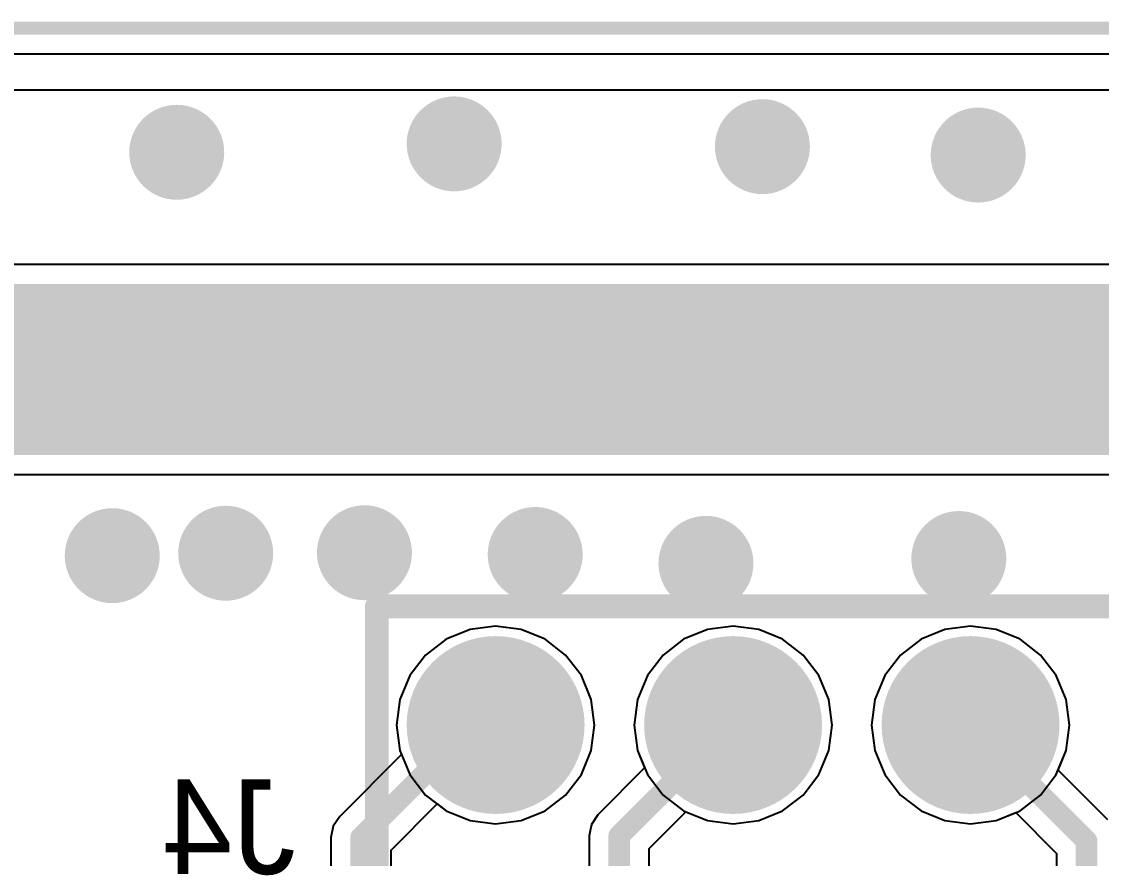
# Model space of a CAD drawing. Header units: millimetres. Extents: x 0 to 7.36, y -3.03 to 0.
# Drawn here: x 3.7323 to 4.1871, y -0.3498 to 0.0028 of the extents above; entities that cross this region are included whole.
import ezdxf

# ---------------------------------------------------------------- set-up
doc = ezdxf.new("R2010")
doc.units = ezdxf.units.MM
doc.header["$MEASUREMENT"] = 0
for name, color, linetype in [('BottomLayer', 5, 'Continuous'), ('BottomOverlay', 54, 'Continuous'), ('BottomSolder', 6, 'Continuous'), ('KeepOutLayer', 6, 'Continuous'), ('MultiLayer', 9, 'Continuous'), ('PadHoleLayer', 156, 'Continuous'), ('TopLayer', 1, 'Continuous'), ('TopSolder', 216, 'Continuous'), ('ViaHoleLayer', 16, 'Continuous')]:
    doc.layers.add(name, color=color, linetype=linetype)

# ---------------------------------------------------------------- blocks, each defined once
blk = doc.blocks.new('90131_0124_B_6')
at = {"layer": 'BottomLayer', "const_width": 0.03346}
for points in [[(-0.06673, 0.05, 1), (-0.03327, 0.05, 1)], [(0.03327, 0.05, 1), (0.06673, 0.05, 1)], [(0.13327, 0.05, 1), (0.16673, 0.05, 1)], [(-0.16673, -0.05, 1), (-0.13327, -0.05, 1)], [(-0.06673, -0.05, 1), (-0.03327, -0.05, 1)], [(0.03327, -0.05, 1), (0.06673, -0.05, 1)], [(0.13327, -0.05, 1), (0.16673, -0.05, 1)]]:
    blk.add_lwpolyline(points, format="xyb", close=True, dxfattribs=at)
at = {"layer": 'BottomLayer'}
blk.add_solid([(-0.18346, 0.01654), (-0.11654, 0.01654), (-0.18346, 0.08346), (-0.11654, 0.08346)], dxfattribs=at)
at = {"layer": 'BottomOverlay', "const_width": 0.01}
for points in [[(0.2, 0.1), (-0.2, 0.1)], [(-0.2, 0.1), (-0.2, -0.1)], [(0.2, 0.1), (0.2, -0.1)], [(0.2, -0.1), (-0.2, -0.1)]]:
    blk.add_lwpolyline(points, dxfattribs=at)
at = {"layer": 'BottomOverlay', "const_width": 0.005}
for points in [[(-0.2025, 0.1, 1), (-0.1975, 0.1, 1)], [(-0.2025, 0.1, 1), (-0.1975, 0.1, 1)], [(0.1975, 0.1, 1), (0.2025, 0.1, 1)], [(0.1975, 0.1, 1), (0.2025, 0.1, 1)], [(-0.2025, -0.1, 1), (-0.1975, -0.1, 1)], [(-0.2025, -0.1, 1), (-0.1975, -0.1, 1)], [(0.1975, -0.1, 1), (0.2025, -0.1, 1)], [(0.1975, -0.1, 1), (0.2025, -0.1, 1)]]:
    blk.add_lwpolyline(points, format="xyb", close=True, dxfattribs=at)
at = {"layer": 'BottomSolder', "const_width": 0.03746}
for points in [[(-0.06873, 0.05, 1), (-0.03127, 0.05, 1)], [(0.03127, 0.05, 1), (0.06873, 0.05, 1)], [(0.13127, 0.05, 1), (0.16873, 0.05, 1)], [(-0.16873, -0.05, 1), (-0.13127, -0.05, 1)], [(-0.06873, -0.05, 1), (-0.03127, -0.05, 1)], [(0.03127, -0.05, 1), (0.06873, -0.05, 1)], [(0.13127, -0.05, 1), (0.16873, -0.05, 1)]]:
    blk.add_lwpolyline(points, format="xyb", close=True, dxfattribs=at)
at = {"layer": 'BottomSolder'}
blk.add_solid([(-0.18746, 0.01254), (-0.11254, 0.01254), (-0.18746, 0.08746), (-0.11254, 0.08746)], dxfattribs=at)
at = {"layer": 'MultiLayer', "const_width": 0.03346}
for points in [[(-0.06673, 0.05, 1), (-0.03327, 0.05, 1)], [(0.03327, 0.05, 1), (0.06673, 0.05, 1)], [(0.13327, 0.05, 1), (0.16673, 0.05, 1)], [(-0.16673, -0.05, 1), (-0.13327, -0.05, 1)], [(-0.06673, -0.05, 1), (-0.03327, -0.05, 1)], [(0.03327, -0.05, 1), (0.06673, -0.05, 1)], [(0.13327, -0.05, 1), (0.16673, -0.05, 1)]]:
    blk.add_lwpolyline(points, format="xyb", close=True, dxfattribs=at)
at = {"layer": 'MultiLayer'}
blk.add_solid([(-0.18346, 0.01654), (-0.11654, 0.01654), (-0.18346, 0.08346), (-0.11654, 0.08346)], dxfattribs=at)
at = {"layer": 'PadHoleLayer', "const_width": 0.02165}
for points in [[(-0.16083, 0.05, 1), (-0.13917, 0.05, 1)], [(-0.06083, 0.05, 1), (-0.03917, 0.05, 1)], [(0.03917, 0.05, 1), (0.06083, 0.05, 1)], [(0.13917, 0.05, 1), (0.16083, 0.05, 1)], [(-0.16083, -0.05, 1), (-0.13917, -0.05, 1)], [(-0.06083, -0.05, 1), (-0.03917, -0.05, 1)], [(0.03917, -0.05, 1), (0.06083, -0.05, 1)], [(0.13917, -0.05, 1), (0.16083, -0.05, 1)]]:
    blk.add_lwpolyline(points, format="xyb", close=True, dxfattribs=at)
at = {"layer": 'TopLayer', "const_width": 0.03346}
for points in [[(-0.06673, 0.05, 1), (-0.03327, 0.05, 1)], [(0.03327, 0.05, 1), (0.06673, 0.05, 1)], [(0.13327, 0.05, 1), (0.16673, 0.05, 1)], [(-0.16673, -0.05, 1), (-0.13327, -0.05, 1)], [(-0.06673, -0.05, 1), (-0.03327, -0.05, 1)], [(0.03327, -0.05, 1), (0.06673, -0.05, 1)], [(0.13327, -0.05, 1), (0.16673, -0.05, 1)]]:
    blk.add_lwpolyline(points, format="xyb", close=True, dxfattribs=at)
at = {"layer": 'TopLayer'}
blk.add_solid([(-0.18346, 0.01654), (-0.11654, 0.01654), (-0.18346, 0.08346), (-0.11654, 0.08346)], dxfattribs=at)
at = {"layer": 'TopSolder', "const_width": 0.03746}
for points in [[(-0.06873, 0.05, 1), (-0.03127, 0.05, 1)], [(0.03127, 0.05, 1), (0.06873, 0.05, 1)], [(0.13127, 0.05, 1), (0.16873, 0.05, 1)], [(-0.16873, -0.05, 1), (-0.13127, -0.05, 1)], [(-0.06873, -0.05, 1), (-0.03127, -0.05, 1)], [(0.03127, -0.05, 1), (0.06873, -0.05, 1)], [(0.13127, -0.05, 1), (0.16873, -0.05, 1)]]:
    blk.add_lwpolyline(points, format="xyb", close=True, dxfattribs=at)
at = {"layer": 'TopSolder'}
blk.add_solid([(-0.18746, 0.01254), (-0.11254, 0.01254), (-0.18746, 0.08746), (-0.11254, 0.08746)], dxfattribs=at)

msp = doc.modelspace()

# ---------------------------------------------------------------- linework, layer by layer
at = {"layer": 'BottomLayer'}
for p, q in [((0.04957, -0.01084), (7.35137, -0.01084)), ((3.92117, -0.2533), (3.91111, -0.25747)), ((3.93196, -0.25188), (3.92117, -0.2533)), ((3.94275, -0.2533), (3.93196, -0.25188)), ((3.95281, -0.25747), (3.94275, -0.2533)), ((4.02117, -0.2533), (4.01111, -0.25747)), ((4.03196, -0.25188), (4.02117, -0.2533)), ((4.04275, -0.2533), (4.03196, -0.25188)), ((4.05281, -0.25747), (4.04275, -0.2533)), ((4.12117, -0.2533), (4.11111, -0.25747)), ((4.13196, -0.25188), (4.12117, -0.2533)), ((4.14275, -0.2533), (4.13196, -0.25188)), ((4.15281, -0.25747), (4.14275, -0.2533)), ((3.91111, -0.25747), (3.90248, -0.2641)), ((3.96144, -0.2641), (3.95281, -0.25747)), ((4.01111, -0.25747), (4.00248, -0.2641)), ((4.06144, -0.2641), (4.05281, -0.25747)), ((4.11111, -0.25747), (4.10248, -0.2641)), ((4.16144, -0.2641), (4.15281, -0.25747)), ((3.90248, -0.2641), (3.89585, -0.27273)), ((3.96807, -0.27273), (3.96144, -0.2641)), ((4.00248, -0.2641), (3.99585, -0.27273)), ((4.06807, -0.27273), (4.06144, -0.2641)), ((4.10248, -0.2641), (4.09585, -0.27273)), ((4.16807, -0.27273), (4.16144, -0.2641)), ((3.89585, -0.27273), (3.89169, -0.28279)), ((3.97224, -0.28279), (3.96807, -0.27273)), ((3.99585, -0.27273), (3.99169, -0.28279)), ((4.07224, -0.28279), (4.06807, -0.27273)), ((4.09585, -0.27273), (4.09169, -0.28279)), ((4.17224, -0.28279), (4.16807, -0.27273)), ((3.89169, -0.28279), (3.89027, -0.29358)), ((3.97366, -0.29358), (3.97224, -0.28279)), ((3.99169, -0.28279), (3.99027, -0.29358)), ((4.07366, -0.29358), (4.07224, -0.28279)), ((4.09169, -0.28279), (4.09027, -0.29358)), ((4.17366, -0.29358), (4.17224, -0.28279)), ((3.89027, -0.29358), (3.89169, -0.30437)), ((3.97224, -0.30437), (3.97366, -0.29358)), ((3.99027, -0.29358), (3.99169, -0.30437)), ((4.07224, -0.30437), (4.07366, -0.29358)), ((4.09027, -0.29358), (4.09169, -0.30437)), ((4.17224, -0.30437), (4.17366, -0.29358)), ((3.89169, -0.30437), (3.89237, -0.30602)), ((3.96807, -0.31443), (3.97224, -0.30437)), ((3.99169, -0.30437), (3.99585, -0.31443)), ((4.06807, -0.31443), (4.07224, -0.30437)), ((4.09169, -0.30437), (4.09585, -0.31443)), ((4.16807, -0.31443), (4.17224, -0.30437)), ((3.89237, -0.30602), (3.86633, -0.33205)), ((3.96144, -0.32306), (3.96807, -0.31443)), ((3.99585, -0.31443), (4.00248, -0.32306)), ((4.06144, -0.32306), (4.06807, -0.31443)), ((4.09585, -0.31443), (4.10248, -0.32306)), ((4.16144, -0.32306), (4.16807, -0.31443)), ((3.88792, -0.34623), (3.90735, -0.3268)), ((3.90735, -0.3268), (3.91111, -0.32969)), ((3.95281, -0.32969), (3.96144, -0.32306)), ((4.00248, -0.32306), (4.01111, -0.32969)), ((4.05281, -0.32969), (4.06144, -0.32306)), ((4.10248, -0.32306), (4.11111, -0.32969)), ((4.15281, -0.32969), (4.16144, -0.32306)), ((3.91111, -0.32969), (3.92117, -0.33385)), ((3.94275, -0.33385), (3.95281, -0.32969)), ((4.01111, -0.32969), (4.02117, -0.33385)), ((4.04275, -0.33385), (4.05281, -0.32969)), ((4.11111, -0.32969), (4.12117, -0.33385)), ((4.14275, -0.33385), (4.15281, -0.32969)), ((3.86359, -0.33615), (3.86263, -0.34099)), ((3.86633, -0.33205), (3.86359, -0.33615)), ((3.92117, -0.33385), (3.93196, -0.33527)), ((3.93196, -0.33527), (3.94275, -0.33385)), ((4.02117, -0.33385), (4.03196, -0.33527)), ((4.03196, -0.33527), (4.04275, -0.33385)), ((4.12117, -0.33385), (4.13196, -0.33527)), ((4.13196, -0.33527), (4.14275, -0.33385)), ((3.86263, -0.34099), (3.86263, -0.43611)), ((3.88792, -0.37881), (3.88792, -0.34623))]:
    msp.add_line(p, q, dxfattribs=at)
for points, const_width in [([(3.9045, -0.04876, 1), (3.9245, -0.04876, 1)], 0.02), ([(4.0343, -0.04994, 1), (4.0543, -0.04994, 1)], 0.02), ([(3.78767, -0.0523, 1), (3.80767, -0.0523, 1)], 0.02), ([(4.12517, -0.05348, 1), (4.14517, -0.05348, 1)], 0.02), ([(3.76052, -0.22223, 1), (3.78052, -0.22223, 1)], 0.02), ([(3.80829, -0.22121, 1), (3.82829, -0.22121, 1)], 0.02), ([(3.86673, -0.221, 1), (3.88673, -0.221, 1)], 0.02), ([(3.93862, -0.22174, 1), (3.95862, -0.22174, 1)], 0.02), ([(4.11701, -0.22343, 1), (4.13701, -0.22343, 1)], 0.02), ([(4.01053, -0.22546, 1), (4.03053, -0.22546, 1)], 0.02), ([(3.92043, -0.29358, 1), (3.92495, -0.29358, 1)], 0.00453), ([(3.92043, -0.29358, 1), (3.92495, -0.29358, 1)], 0.00453), ([(3.9297, -0.29358, 1), (3.93422, -0.29358, 1)], 0.00453), ([(3.87301, -0.34099, 1), (3.87754, -0.34099, 1)], 0.00453), ([(3.87301, -0.34099, 1), (3.87754, -0.34099, 1)], 0.00453)]:
    msp.add_lwpolyline(points, format="xyb", close=True, dxfattribs=dict(at, const_width=const_width))
at = {"layer": 'BottomLayer', "const_width": 0.00906}
for points in [[(3.87528, -0.34099), (3.92269, -0.29358)], [(3.92269, -0.29358), (3.93196, -0.29358)], [(3.87528, -0.43611), (3.87528, -0.34099)]]:
    msp.add_lwpolyline(points, dxfattribs=at)
at = {"layer": 'KeepOutLayer'}
for const_width in [0.00551, 0.005]:
    msp.add_lwpolyline([(0, 0), (7.3622, 0)], dxfattribs=dict(at, const_width=const_width))
at = {"layer": 'MultiLayer', "const_width": 0.02}
for points in [[(3.9045, -0.04876, 1), (3.9245, -0.04876, 1)], [(4.0343, -0.04994, 1), (4.0543, -0.04994, 1)], [(3.78767, -0.0523, 1), (3.80767, -0.0523, 1)], [(4.12517, -0.05348, 1), (4.14517, -0.05348, 1)], [(3.76052, -0.22223, 1), (3.78052, -0.22223, 1)], [(3.80829, -0.22121, 1), (3.82829, -0.22121, 1)], [(3.86673, -0.221, 1), (3.88673, -0.221, 1)], [(3.93862, -0.22174, 1), (3.95862, -0.22174, 1)], [(4.11701, -0.22343, 1), (4.13701, -0.22343, 1)], [(4.01053, -0.22546, 1), (4.03053, -0.22546, 1)]]:
    msp.add_lwpolyline(points, format="xyb", close=True, dxfattribs=at)
at = {"layer": 'TopLayer'}
for p, q in [((0.02598, -0.02598), (7.33622, -0.02598)), ((4.32288, -0.09953), (3.18981, -0.09953)), ((3.20815, -0.18809), (4.32288, -0.18809)), ((3.92117, -0.2533), (3.91111, -0.25747)), ((3.93196, -0.25188), (3.92117, -0.2533)), ((3.94275, -0.2533), (3.93196, -0.25188)), ((3.95281, -0.25747), (3.94275, -0.2533)), ((4.02117, -0.2533), (4.01111, -0.25747)), ((4.03196, -0.25188), (4.02117, -0.2533)), ((4.04275, -0.2533), (4.03196, -0.25188)), ((4.05281, -0.25747), (4.04275, -0.2533)), ((4.12117, -0.2533), (4.11111, -0.25747)), ((4.13196, -0.25188), (4.12117, -0.2533)), ((4.14275, -0.2533), (4.13196, -0.25188)), ((4.15281, -0.25747), (4.14275, -0.2533)), ((3.91111, -0.25747), (3.90248, -0.2641)), ((3.96144, -0.2641), (3.95281, -0.25747)), ((4.01111, -0.25747), (4.00248, -0.2641)), ((4.06144, -0.2641), (4.05281, -0.25747)), ((4.11111, -0.25747), (4.10248, -0.2641)), ((4.16144, -0.2641), (4.15281, -0.25747)), ((3.90248, -0.2641), (3.89585, -0.27273)), ((3.96807, -0.27273), (3.96144, -0.2641)), ((4.00248, -0.2641), (3.99585, -0.27273)), ((4.06807, -0.27273), (4.06144, -0.2641)), ((4.10248, -0.2641), (4.09585, -0.27273)), ((4.16807, -0.27273), (4.16144, -0.2641)), ((3.89585, -0.27273), (3.89169, -0.28279)), ((3.97224, -0.28279), (3.96807, -0.27273)), ((3.99585, -0.27273), (3.99169, -0.28279)), ((4.07224, -0.28279), (4.06807, -0.27273)), ((4.09585, -0.27273), (4.09169, -0.28279)), ((4.17224, -0.28279), (4.16807, -0.27273)), ((3.89169, -0.28279), (3.89027, -0.29358)), ((3.97366, -0.29358), (3.97224, -0.28279)), ((3.99169, -0.28279), (3.99027, -0.29358)), ((4.07366, -0.29358), (4.07224, -0.28279)), ((4.09169, -0.28279), (4.09027, -0.29358)), ((4.17366, -0.29358), (4.17224, -0.28279)), ((3.89027, -0.29358), (3.89169, -0.30437)), ((3.97224, -0.30437), (3.97366, -0.29358)), ((3.99027, -0.29358), (3.99169, -0.30437)), ((4.07224, -0.30437), (4.07366, -0.29358)), ((4.09027, -0.29358), (4.09169, -0.30437)), ((4.17224, -0.30437), (4.17366, -0.29358)), ((3.89169, -0.30437), (3.89585, -0.31443)), ((3.96807, -0.31443), (3.97224, -0.30437)), ((3.99169, -0.30437), (3.99471, -0.31168)), ((4.06807, -0.31443), (4.07224, -0.30437)), ((4.09169, -0.30437), (4.09585, -0.31443)), ((4.16884, -0.31257), (4.17224, -0.30437)), ((3.99471, -0.31168), (3.97505, -0.33135)), ((4.18974, -0.33348), (4.16884, -0.31257)), ((3.89585, -0.31443), (3.90248, -0.32306)), ((3.96144, -0.32306), (3.96807, -0.31443)), ((4.06144, -0.32306), (4.06807, -0.31443)), ((4.09585, -0.31443), (4.10248, -0.32306)), ((3.90248, -0.32306), (3.91111, -0.32969)), ((3.95281, -0.32969), (3.96144, -0.32306)), ((4.05281, -0.32969), (4.06144, -0.32306)), ((4.10248, -0.32306), (4.11111, -0.32969)), ((3.91111, -0.32969), (3.92117, -0.33385)), ((3.94275, -0.33385), (3.95281, -0.32969)), ((3.97505, -0.33135), (3.97231, -0.33545)), ((3.99663, -0.34553), (4.01207, -0.33009)), ((4.01207, -0.33009), (4.02117, -0.33385)), ((4.04275, -0.33385), (4.05281, -0.32969)), ((4.11111, -0.32969), (4.12117, -0.33385)), ((4.14275, -0.33385), (4.15096, -0.33046)), ((4.15096, -0.33046), (4.16816, -0.34766)), ((3.92117, -0.33385), (3.93196, -0.33527)), ((3.93196, -0.33527), (3.94275, -0.33385)), ((3.97231, -0.33545), (3.97178, -0.3381)), ((3.97231, -0.33545), (3.97231, -0.33545)), ((4.02117, -0.33385), (4.03196, -0.33527)), ((4.03196, -0.33527), (4.04275, -0.33385)), ((4.12117, -0.33385), (4.13196, -0.33527)), ((4.13196, -0.33527), (4.14275, -0.33385)), ((3.97178, -0.3381), (3.97134, -0.34029)), ((3.97134, -0.34029), (3.97134, -0.36878)), ((3.99663, -0.36394), (3.99663, -0.34553)), ((4.16816, -0.34766), (4.16816, -0.36463))]:
    msp.add_line(p, q, dxfattribs=at)
for points, const_width in [([(3.9045, -0.04876, 1), (3.9245, -0.04876, 1)], 0.02), ([(4.0343, -0.04994, 1), (4.0543, -0.04994, 1)], 0.02), ([(3.78767, -0.0523, 1), (3.80767, -0.0523, 1)], 0.02), ([(4.12517, -0.05348, 1), (4.14517, -0.05348, 1)], 0.02), ([(3.76052, -0.22223, 1), (3.78052, -0.22223, 1)], 0.02), ([(3.80829, -0.22121, 1), (3.82829, -0.22121, 1)], 0.02), ([(3.86673, -0.221, 1), (3.88673, -0.221, 1)], 0.02), ([(3.93862, -0.22174, 1), (3.95862, -0.22174, 1)], 0.02), ([(4.11701, -0.22343, 1), (4.13701, -0.22343, 1)], 0.02), ([(4.01053, -0.22546, 1), (4.03053, -0.22546, 1)], 0.02), ([(4.02843, -0.29358, 1), (4.03296, -0.29358, 1)], 0.00453), ([(4.02843, -0.29358, 1), (4.03296, -0.29358, 1)], 0.00453), ([(4.0297, -0.29358, 1), (4.03422, -0.29358, 1)], 0.00453), ([(4.1297, -0.29358, 1), (4.13422, -0.29358, 1)], 0.00453), ([(3.98172, -0.34029, 1), (3.98625, -0.34029, 1)], 0.00453), ([(3.98172, -0.34029, 1), (3.98625, -0.34029, 1)], 0.00453), ([(4.17854, -0.34242, 1), (4.18307, -0.34242, 1)], 0.00453), ([(4.17854, -0.34242, 1), (4.18307, -0.34242, 1)], 0.00453)]:
    msp.add_lwpolyline(points, format="xyb", close=True, dxfattribs=dict(at, const_width=const_width))
for points, const_width in [([(3.18981, -0.14381), (4.32288, -0.14381)], 0.07205), ([(3.98399, -0.34029), (4.0307, -0.29358)], 0.00906), ([(4.0307, -0.29358), (4.03196, -0.29358)], 0.00906), ([(4.13196, -0.29358), (4.1808, -0.34242)], 0.00906), ([(3.98399, -0.43057), (3.98399, -0.34029)], 0.00906), ([(4.1808, -0.42665), (4.1808, -0.34242)], 0.00906)]:
    msp.add_lwpolyline(points, dxfattribs=dict(at, const_width=const_width))
at = {"layer": 'ViaHoleLayer', "const_width": 0.00956}
for points in [[(3.90972, -0.04876, 1), (3.91928, -0.04876, 1)], [(4.03952, -0.04994, 1), (4.04908, -0.04994, 1)], [(3.79288, -0.0523, 1), (3.80245, -0.0523, 1)], [(4.13039, -0.05348, 1), (4.13995, -0.05348, 1)], [(3.76574, -0.22223, 1), (3.7753, -0.22223, 1)], [(3.81351, -0.22121, 1), (3.82307, -0.22121, 1)], [(3.87195, -0.221, 1), (3.88151, -0.221, 1)], [(3.94384, -0.22174, 1), (3.9534, -0.22174, 1)], [(4.01575, -0.22546, 1), (4.02531, -0.22546, 1)], [(4.12223, -0.22343, 1), (4.13179, -0.22343, 1)]]:
    msp.add_lwpolyline(points, format="xyb", close=True, dxfattribs=at)

# ---------------------------------------------------------------- block references
at = {"rotation": 180}
msp.add_blockref('90131_0124_B_6', (4.08196, -0.34358), dxfattribs=at)

# ---------------------------------------------------------------- texts
at = {"layer": 'BottomOverlay', "text_generation_flag": 2}
msp.add_text('J4', height=0.039894, dxfattribs=at).set_placement((3.84774, -0.35631))

doc.saveas('drawing.dxf')
